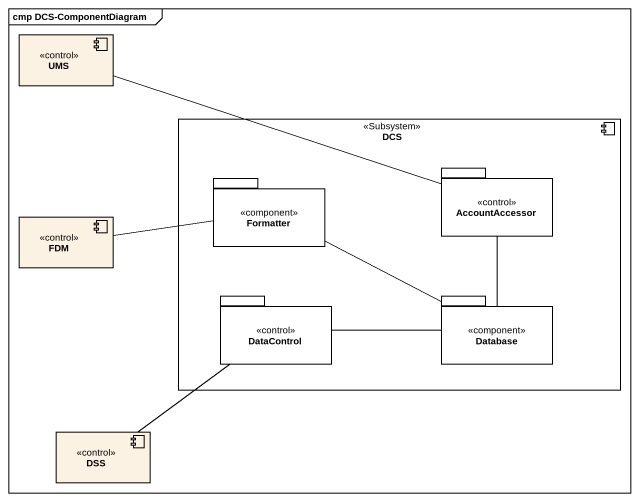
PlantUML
@startuml
mainframe cmp DCS-ComponentDiagram
component UMS <<control>>
component DCS <<Subsystem>> {
  package AccountAccessor <<control>> {
  }
  package Formatter <<component>> {
  }
  package DataControl <<control>> {
  }
  package "Database" as Database_ <<component>> {
  }
}
component FDM <<control>>
component DSS <<control>>
UMS -right- AccountAccessor
AccountAccessor -- Database_
Formatter -right- Database_
FDM -right- Formatter
DataControl -right- Database_
DSS -up- DataControl
@enduml
